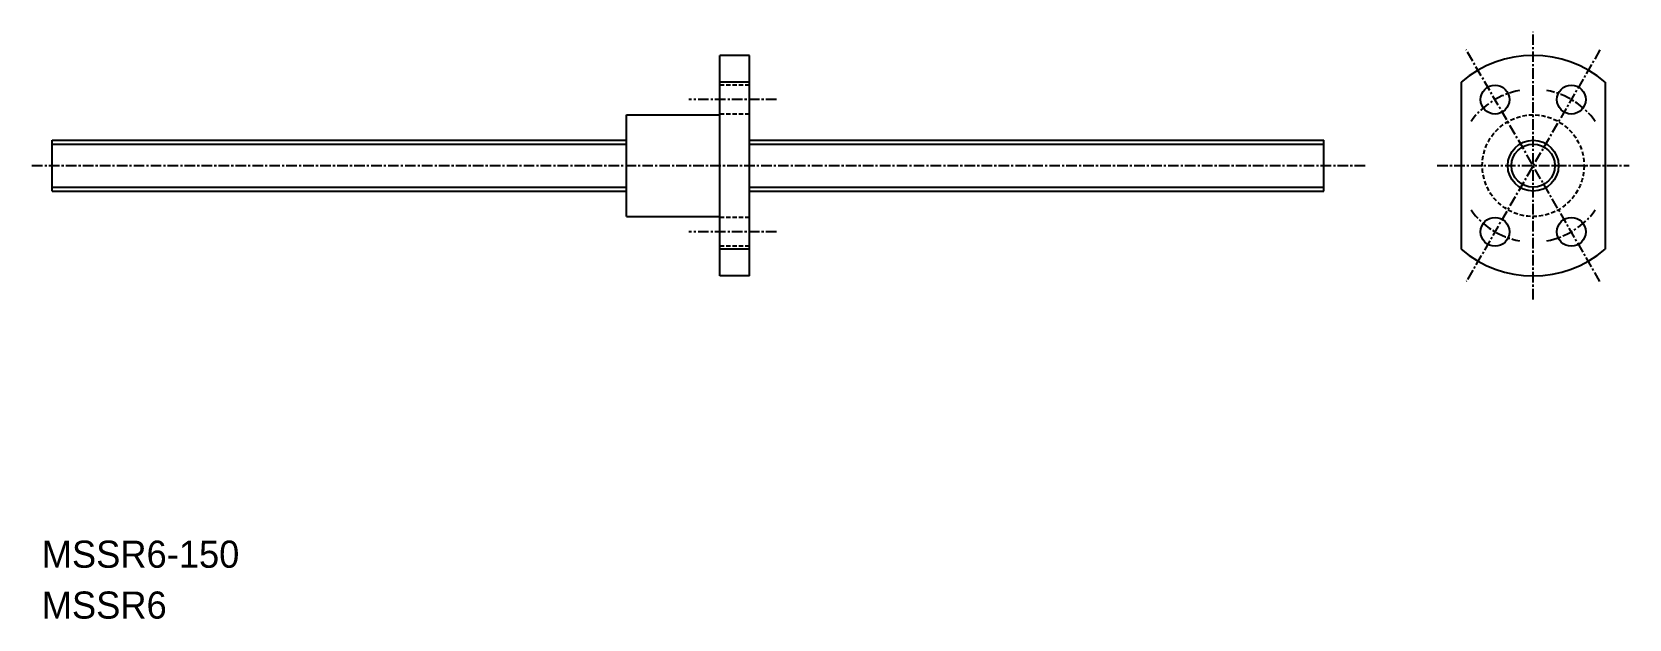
# Model space of a CAD drawing. Extents: x 92 to 280, y 154 to 224.
import ezdxf

# ---------------------------------------------------------------- set-up
doc = ezdxf.new("R2010")
doc.units = 0
doc.linetypes.add('CENTER', pattern=[2, 1.25, -0.25, 0.25, -0.25])
doc.linetypes.add('DASHED', pattern=[0.75, 0.5, -0.25])
doc.layers.get('0').update_dxf_attribs({"linetype": 'CONTINUOUS'})
doc.layers.add('CENTER', color=1, linetype='CENTER')

msp = doc.modelspace()

# ---------------------------------------------------------------- linework, layer by layer
at = {"color": 7, "linetype": 'CONTINUOUS'}
for p, q in [((176.48, 220.75), (172.98, 220.75)), ((172.98, 194.75), (172.98, 220.75)), ((176.48, 194.75), (176.48, 220.75)), ((176.48, 217.58), (172.98, 217.58)), ((260.42, 217.58), (260.42, 197.91)), ((277.42, 217.58), (277.42, 197.91)), ((161.98, 201.75), (161.98, 213.75)), ((161.98, 213.75), (172.98, 213.75)), ((94.23, 204.75), (94.23, 210.75)), ((94.23, 210.75), (161.98, 210.75)), ((176.48, 210.75), (244.23, 210.75)), ((244.23, 204.75), (244.23, 210.75)), ((94.23, 204.75), (161.98, 204.75)), ((176.48, 204.75), (244.23, 204.75)), ((161.98, 201.75), (172.98, 201.75)), ((176.48, 197.91), (172.98, 197.91)), ((176.48, 194.75), (172.98, 194.75)), ((176.48, 194.75), (176.48, 194.75))]:
    msp.add_line(p, q, dxfattribs=at)
at = {"color": 3, "linetype": 'DASHED'}
for p, q in [((176.48, 217.24), (172.98, 217.24)), ((176.48, 213.84), (172.98, 213.84)), ((176.48, 201.65), (172.98, 201.65)), ((176.48, 198.25), (172.98, 198.25))]:
    msp.add_line(p, q, dxfattribs=at)
at = {"color": 3, "linetype": 'CONTINUOUS'}
for p, q in [((94.23, 210.3), (161.98, 210.3)), ((176.48, 210.3), (244.23, 210.3)), ((94.23, 205.2), (161.98, 205.2)), ((176.48, 205.2), (244.23, 205.2))]:
    msp.add_line(p, q, dxfattribs=at)
at = {"color": 7, "linetype": 'CONTINUOUS'}
for centre, radius in [((264.42, 215.54), 1.7), ((273.42, 215.54), 1.7), ((268.92, 207.75), 3), ((264.42, 199.95), 1.7), ((273.42, 199.95), 1.7)]:
    msp.add_circle(centre, radius, dxfattribs=at)
at = {"color": 3, "linetype": 'DASHED'}
msp.add_circle((268.92, 207.75), 6, dxfattribs=at)
at = {"color": 3, "linetype": 'CONTINUOUS'}
msp.add_circle((268.92, 207.75), 2.55, dxfattribs=at)
at = {"color": 7, "linetype": 'CONTINUOUS'}
for start, end in [(49.1678, 130.8322), (229.1678, 310.8322)]:
    msp.add_arc((268.92, 207.75), 13, start, end, dxfattribs=at)
at = {"layer": 'CENTER', "color": 1, "linetype": 'CENTER'}
for p, q in [((268.92, 191.98), (268.92, 223.52)), ((276.8, 194.09), (261.03, 221.4)), ((276.8, 221.4), (261.03, 194.09)), ((179.66, 215.54), (169.32, 215.54)), ((91.85, 207.75), (249.16, 207.75)), ((257.6, 207.75), (280.23, 207.75)), ((179.66, 199.95), (169.32, 199.95))]:
    msp.add_line(p, q, dxfattribs=at)
for start, end in [(100.2402, 144.5106), (35.4894, 79.7598), (215.4894, 259.7598), (280.2402, 324.5106)]:
    msp.add_arc((268.92, 207.75), 9, start, end, dxfattribs=at)

# ---------------------------------------------------------------- texts
at = {"color": 7, "linetype": 'CONTINUOUS'}
for s, p in [('MSSR6-150', (93, 160.34)), ('MSSR6', (93, 154.34))]:
    msp.add_text(s, height=3.2, dxfattribs=at).set_placement(p)

doc.saveas('drawing.dxf')
